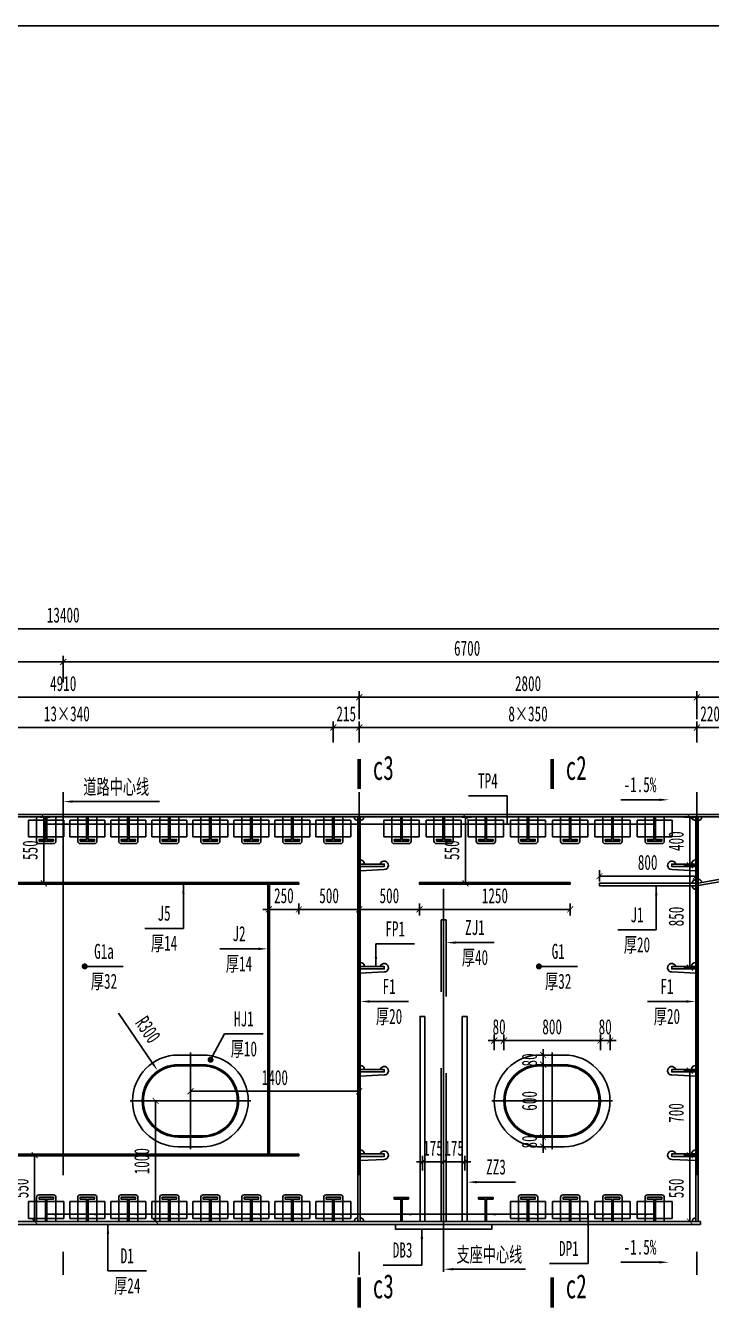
# Model space of a CAD drawing. Extents: x -149716 to 104715, y -26828 to 33500.
# Drawn here: x 57545 to 63230, y 7733 to 18432 of the extents above; entities that cross this region are included whole.
import ezdxf
from ezdxf.enums import TextEntityAlignment as Align

# ---------------------------------------------------------------- set-up
doc = ezdxf.new("R2010")
doc.units = 0
doc.header["$LTSCALE"] = 1000
doc.linetypes.add('CENTER', pattern=[50.8, 31.75, -6.35, 6.35, -6.35])
doc.linetypes.add('DASHED', pattern=[19.05, 12.7, -6.35])
doc.layers.get('0').update_dxf_attribs({"linetype": 'CONTINUOUS'})
doc.layers.get('Defpoints').update_dxf_attribs({"color": 250, "linetype": 'CONTINUOUS'})
doc.layers.add('01', color=1, linetype='CONTINUOUS', lineweight=25)
for name, color, linetype in [('02', 2, 'CONTINUOUS'), ('03', 3, 'DASHED'), ('04', 4, 'CONTINUOUS'), ('06', 6, 'CENTER'), ('07', 7, 'CONTINUOUS')]:
    doc.layers.add(name, color=color, linetype=linetype)
doc.styles.add('仿宋', font='simfang.ttf', dxfattribs={"width": 0.64})
doc.dimstyles.new('1：50', dxfattribs={"dimscale": 50, "dimtxt": 2.5, "dimasz": 1, "dimexe": 1, "dimexo": 0, "dimgap": 1, "dimtad": 1, "dimdec": 1, "dimdsep": 46, "dimtxsty": '仿宋', "dimblk": 'ARCHTICK', "dimcen": 0, "dimclrd": 256, "dimclre": 256, "dimclrt": 256, "dimazin": 2, "dimtfac": 1, "dimtdec": 1, "dimtix": 1, "dimtmove": 2, "dimatfit": 3, "dimfxl": 1, "dimtvp": 0.8, "dimtolj": 1, "dimtzin": 0, "dimlwd": -1, "dimlwe": -1, "dimarcsym": 0})

# ---------------------------------------------------------------- blocks, each defined once
blk = doc.blocks.new('_ArchTick')
at = {"color": 0, "linetype": 'ByBlock', "const_width": 0.15}
blk.add_lwpolyline([(-0.5, -0.5), (0.5, 0.5)], dxfattribs=at)
blk = doc.blocks.new('*D133')
at = {"layer": '04', "transparency": 16777216}
for p, q in [((111328, 159793), (111258, 159793)), ((111308, 159793), (111308, 159843)), ((111308, 159793), (111308, 159713)), ((111328, 159713), (111258, 159713)), ((111308, 159713), (111308, 159663))]:
    blk.add_line(p, q, dxfattribs=at)
at = {"layer": 'Defpoints', "color": 0, "transparency": 16777216}
for p in [(111328, 159793), (111308, 159713), (111328, 159713)]:
    blk.add_point(p, dxfattribs=at)
at = {"layer": '04', "transparency": 16777216, "xscale": 50, "yscale": 50, "zscale": 50}
for p, rotation in [((111308, 159793), 270), ((111308, 159713), 90)]:
    blk.add_blockref('_ArchTick', p, dxfattribs=dict(at, rotation=rotation))
at = {"layer": '04', "transparency": 16777216, "insert": (111195, 159753), "char_height": 125, "attachment_point": 5, "rotation": 90, "style": '仿宋'}
blk.add_mtext('\\A1;80', dxfattribs=at)
blk = doc.blocks.new('*D134')
at = {"layer": '04', "transparency": 16777216}
for p, q in [((111328, 159713), (111258, 159713)), ((111308, 159713), (111308, 159113)), ((111328, 159113), (111258, 159113))]:
    blk.add_line(p, q, dxfattribs=at)
at = {"layer": 'Defpoints', "color": 0, "transparency": 16777216}
for p in [(111328, 159713), (111308, 159113), (111328, 159113)]:
    blk.add_point(p, dxfattribs=at)
at = {"layer": '04', "transparency": 16777216, "xscale": 50, "yscale": 50, "zscale": 50}
for p, rotation in [((111308, 159713), 90), ((111308, 159113), 270)]:
    blk.add_blockref('_ArchTick', p, dxfattribs=dict(at, rotation=rotation))
at = {"layer": '04', "transparency": 16777216, "insert": (111195, 159413), "char_height": 125, "attachment_point": 5, "rotation": 90, "style": '仿宋'}
blk.add_mtext('\\A1;600', dxfattribs=at)
blk = doc.blocks.new('*D135')
at = {"layer": '04', "transparency": 16777216}
for p, q in [((111328, 159113), (111258, 159113)), ((111308, 159113), (111308, 159163)), ((111308, 159033), (111308, 159113)), ((111328, 159033), (111258, 159033)), ((111308, 159033), (111308, 158983))]:
    blk.add_line(p, q, dxfattribs=at)
at = {"layer": 'Defpoints', "color": 0, "transparency": 16777216}
for p in [(111308, 159113), (111328, 159113), (111328, 159033)]:
    blk.add_point(p, dxfattribs=at)
at = {"layer": '04', "transparency": 16777216, "xscale": 50, "yscale": 50, "zscale": 50}
for p, rotation in [((111308, 159113), 270), ((111308, 159033), 90)]:
    blk.add_blockref('_ArchTick', p, dxfattribs=dict(at, rotation=rotation))
at = {"layer": '04', "transparency": 16777216, "insert": (111195, 159073), "char_height": 125, "attachment_point": 5, "rotation": 90, "style": '仿宋'}
blk.add_mtext('\\A1;80', dxfattribs=at)
blk = doc.blocks.new('*D136')
at = {"layer": '04', "transparency": 16777216}
for p, q in [((110903, 159835), (110903, 159963)), ((110983, 159835), (110983, 159963)), ((110903, 159913), (110853, 159913)), ((110903, 159913), (110983, 159913)), ((110983, 159913), (111033, 159913))]:
    blk.add_line(p, q, dxfattribs=at)
at = {"layer": 'Defpoints', "color": 0, "transparency": 16777216}
for p in [(110983, 159913), (110903, 159835), (110983, 159835)]:
    blk.add_point(p, dxfattribs=at)
at = {"layer": '04', "transparency": 16777216, "xscale": 50, "yscale": 50, "zscale": 50}
blk.add_blockref('_ArchTick', (110903, 159913), dxfattribs=at)
at = {"layer": '04', "transparency": 16777216, "xscale": 50, "yscale": 50, "zscale": 50, "rotation": 180}
blk.add_blockref('_ArchTick', (110983, 159913), dxfattribs=at)
at = {"layer": '04', "transparency": 16777216, "insert": (110943, 160027), "char_height": 125, "attachment_point": 5, "style": '仿宋'}
blk.add_mtext('\\A1;80', dxfattribs=at)
blk = doc.blocks.new('*D137')
at = {"layer": '04', "transparency": 16777216}
for p, q in [((110983, 159835), (110983, 159963)), ((111783, 159835), (111783, 159963)), ((110983, 159913), (111783, 159913))]:
    blk.add_line(p, q, dxfattribs=at)
at = {"layer": 'Defpoints', "color": 0, "transparency": 16777216}
for p in [(111783, 159913), (110983, 159835), (111783, 159835)]:
    blk.add_point(p, dxfattribs=at)
at = {"layer": '04', "transparency": 16777216, "xscale": 50, "yscale": 50, "zscale": 50, "rotation": 180}
blk.add_blockref('_ArchTick', (110983, 159913), dxfattribs=at)
at = {"layer": '04', "transparency": 16777216, "xscale": 50, "yscale": 50, "zscale": 50}
blk.add_blockref('_ArchTick', (111783, 159913), dxfattribs=at)
at = {"layer": '04', "transparency": 16777216, "insert": (111383, 160027), "char_height": 125, "attachment_point": 5, "style": '仿宋'}
blk.add_mtext('\\A1;800', dxfattribs=at)
blk = doc.blocks.new('*D138')
at = {"layer": '04', "transparency": 16777216}
for p, q in [((111783, 159835), (111783, 159963)), ((111863, 159835), (111863, 159963)), ((111783, 159913), (111733, 159913)), ((111863, 159913), (111783, 159913)), ((111863, 159913), (111913, 159913))]:
    blk.add_line(p, q, dxfattribs=at)
at = {"layer": 'Defpoints', "color": 0, "transparency": 16777216}
for p in [(111783, 159913), (111783, 159835), (111863, 159835)]:
    blk.add_point(p, dxfattribs=at)
at = {"layer": '04', "transparency": 16777216, "xscale": 50, "yscale": 50, "zscale": 50}
blk.add_blockref('_ArchTick', (111783, 159913), dxfattribs=at)
at = {"layer": '04', "transparency": 16777216, "xscale": 50, "yscale": 50, "zscale": 50, "rotation": 180}
blk.add_blockref('_ArchTick', (111863, 159913), dxfattribs=at)
at = {"layer": '04', "transparency": 16777216, "insert": (111823, 160027), "char_height": 125, "attachment_point": 5, "style": '仿宋'}
blk.add_mtext('\\A1;80', dxfattribs=at)
blk = doc.blocks.new('*D140')
at = {"layer": '04', "transparency": 16777216}
for p, q in [((100628, 163194), (100628, 163377)), ((114028, 163194), (114028, 163377)), ((100628, 163327), (114028, 163327))]:
    blk.add_line(p, q, dxfattribs=at)
at = {"layer": 'Defpoints', "color": 0, "transparency": 16777216}
for p in [(114028, 163327), (100628, 163194), (114028, 163194)]:
    blk.add_point(p, dxfattribs=at)
at = {"layer": '04', "transparency": 16777216, "xscale": 50, "yscale": 50, "zscale": 50, "rotation": 180}
blk.add_blockref('_ArchTick', (100628, 163327), dxfattribs=at)
at = {"layer": '04', "transparency": 16777216, "xscale": 50, "yscale": 50, "zscale": 50}
blk.add_blockref('_ArchTick', (114028, 163327), dxfattribs=at)
at = {"layer": '04', "transparency": 16777216, "insert": (107328, 163441), "char_height": 125, "attachment_point": 5, "style": '仿宋'}
blk.add_mtext('\\A1;13400', dxfattribs=at)
blk = doc.blocks.new('*D141')
at = {"layer": '04', "transparency": 16777216}
for p, q in [((100628, 162881), (100628, 163103)), ((107328, 162881), (107328, 163103)), ((107328, 163053), (100628, 163053))]:
    blk.add_line(p, q, dxfattribs=at)
at = {"layer": 'Defpoints', "color": 0, "transparency": 16777216}
for p in [(100628, 163053), (100628, 162881), (107328, 162881)]:
    blk.add_point(p, dxfattribs=at)
at = {"layer": '04', "transparency": 16777216, "xscale": 50, "yscale": 50, "zscale": 50, "rotation": 180}
blk.add_blockref('_ArchTick', (100628, 163053), dxfattribs=at)
at = {"layer": '04', "transparency": 16777216, "xscale": 50, "yscale": 50, "zscale": 50}
blk.add_blockref('_ArchTick', (107328, 163053), dxfattribs=at)
at = {"layer": '04', "transparency": 16777216, "insert": (103978, 163166), "char_height": 125, "attachment_point": 5, "style": '仿宋'}
blk.add_mtext('\\A1;6700', dxfattribs=at)
blk = doc.blocks.new('*D153')
at = {"layer": '04', "transparency": 16777216}
for p, q in [((104873, 162577), (104873, 162810)), ((104873, 162760), (109783, 162760)), ((109783, 162577), (109783, 162810))]:
    blk.add_line(p, q, dxfattribs=at)
at = {"layer": 'Defpoints', "color": 0, "transparency": 16777216}
for p in [(109783, 162760), (104873, 162577), (109783, 162577)]:
    blk.add_point(p, dxfattribs=at)
at = {"layer": '04', "transparency": 16777216, "xscale": 50, "yscale": 50, "zscale": 50, "rotation": 180}
blk.add_blockref('_ArchTick', (104873, 162760), dxfattribs=at)
at = {"layer": '04', "transparency": 16777216, "xscale": 50, "yscale": 50, "zscale": 50}
blk.add_blockref('_ArchTick', (109783, 162760), dxfattribs=at)
at = {"layer": '04', "transparency": 16777216, "insert": (107328, 162873), "char_height": 125, "attachment_point": 5, "style": '仿宋'}
blk.add_mtext('\\A1;4910', dxfattribs=at)
blk = doc.blocks.new('*D161')
at = {"layer": '04', "transparency": 16777216}
for p, q in [((108204, 159413), (108044, 159413)), ((108094, 159413), (108094, 158413)), ((108204, 158413), (108044, 158413))]:
    blk.add_line(p, q, dxfattribs=at)
at = {"layer": 'Defpoints', "color": 0, "transparency": 16777216}
for p in [(108204, 159413), (108094, 158413), (108204, 158413)]:
    blk.add_point(p, dxfattribs=at)
at = {"layer": '04', "transparency": 16777216, "xscale": 50, "yscale": 50, "zscale": 50}
for p, rotation in [((108094, 159413), 90), ((108094, 158413), 270)]:
    blk.add_blockref('_ArchTick', p, dxfattribs=dict(at, rotation=rotation))
at = {"layer": '04', "transparency": 16777216, "insert": (107980, 158913), "char_height": 125, "attachment_point": 5, "rotation": 90, "style": '仿宋'}
blk.add_mtext('\\A1;1000', dxfattribs=at)
blk = doc.blocks.new('*D165')
at = {"layer": '04', "transparency": 16777216}
for p, q in [((108383, 159437), (108383, 159543)), ((109783, 159437), (109783, 159543)), ((109783, 159493), (108383, 159493))]:
    blk.add_line(p, q, dxfattribs=at)
at = {"layer": 'Defpoints', "color": 0, "transparency": 16777216}
for p in [(108383, 159493), (108383, 159437), (109783, 159437)]:
    blk.add_point(p, dxfattribs=at)
at = {"layer": '04', "transparency": 16777216, "xscale": 50, "yscale": 50, "zscale": 50, "rotation": 180}
blk.add_blockref('_ArchTick', (108383, 159493), dxfattribs=at)
at = {"layer": '04', "transparency": 16777216, "xscale": 50, "yscale": 50, "zscale": 50}
blk.add_blockref('_ArchTick', (109783, 159493), dxfattribs=at)
at = {"layer": '04', "transparency": 16777216, "insert": (109083, 159606), "char_height": 125, "attachment_point": 5, "style": '仿宋'}
blk.add_mtext('\\A1;1400', dxfattribs=at)
blk = doc.blocks.new('底板T肋带过焊孔')
at = {"layer": '01'}
for p, q in [((46723, 157698), (46723, 157733)), ((46863, 157753), (46743, 157753)), ((46883, 157698), (46883, 157733)), ((46797, 157698), (46657, 157698)), ((46657, 157558), (46657, 157698)), ((46949, 157698), (46809, 157698)), ((46949, 157558), (46949, 157698)), ((46797, 157558), (46657, 157558)), ((46723, 157533), (46723, 157558)), ((46949, 157558), (46809, 157558)), ((46883, 157533), (46883, 157558))]:
    blk.add_line(p, q, dxfattribs=at)
for centre, start, end in [((46743, 157733), 90, 180), ((46863, 157733), 0, 90)]:
    blk.add_arc(centre, 20, start, end, dxfattribs=at)
at = {"layer": '02'}
blk.add_lwpolyline([(46809, 157533), (46797, 157533), (46797, 157719), (46743, 157719), (46743, 157733), (46863, 157733), (46863, 157719), (46809, 157719)], close=True, dxfattribs=at)
at = {"layer": '03', "ltscale": 0.1}
for p, q in [((46723, 157558), (46723, 157698)), ((46883, 157558), (46883, 157698))]:
    blk.add_line(p, q, dxfattribs=at)
blk = doc.blocks.new('*D111')
at = {"layer": '04', "transparency": 16777216}
for p, q in [((109783, 162577), (109783, 162810)), ((112583, 162760), (109783, 162760)), ((112583, 162577), (112583, 162810))]:
    blk.add_line(p, q, dxfattribs=at)
at = {"layer": 'Defpoints', "color": 0, "transparency": 16777216}
for p in [(109783, 162760), (109783, 162577), (112583, 162577)]:
    blk.add_point(p, dxfattribs=at)
at = {"layer": '04', "transparency": 16777216, "xscale": 50, "yscale": 50, "zscale": 50, "rotation": 180}
blk.add_blockref('_ArchTick', (109783, 162760), dxfattribs=at)
at = {"layer": '04', "transparency": 16777216, "xscale": 50, "yscale": 50, "zscale": 50}
blk.add_blockref('_ArchTick', (112583, 162760), dxfattribs=at)
at = {"layer": '04', "transparency": 16777216, "insert": (111183, 162873), "char_height": 125, "attachment_point": 5, "style": '仿宋'}
blk.add_mtext('\\A1;2800', dxfattribs=at)
blk = doc.blocks.new('*D112')
at = {"layer": '04', "transparency": 16777216}
for p, q in [((107328, 162881), (107328, 163103)), ((114028, 162881), (114028, 163103)), ((107328, 163053), (114028, 163053))]:
    blk.add_line(p, q, dxfattribs=at)
at = {"layer": 'Defpoints', "color": 0, "transparency": 16777216}
for p in [(114028, 163053), (107328, 162881), (114028, 162881)]:
    blk.add_point(p, dxfattribs=at)
at = {"layer": '04', "transparency": 16777216, "xscale": 50, "yscale": 50, "zscale": 50, "rotation": 180}
blk.add_blockref('_ArchTick', (107328, 163053), dxfattribs=at)
at = {"layer": '04', "transparency": 16777216, "xscale": 50, "yscale": 50, "zscale": 50}
blk.add_blockref('_ArchTick', (114028, 163053), dxfattribs=at)
at = {"layer": '04', "transparency": 16777216, "insert": (110678, 163166), "char_height": 125, "attachment_point": 5, "style": '仿宋'}
blk.add_mtext('\\A1;6700', dxfattribs=at)
blk = doc.blocks.new('板肋带过焊孔')
at = {"layer": '01'}
blk.add_line((50818, 161172), (50618, 161182), dxfattribs=at)
for centre, start, end in [((50618, 161217), 16.6015, 270), ((50818, 161227), 90, 180)]:
    blk.add_arc(centre, 35, start, end, dxfattribs=at)
at = {"layer": '02'}
blk.add_lwpolyline([(50818, 161227), (50618, 161227), (50618, 161207), (50818, 161207)], close=True, dxfattribs=at)
blk = doc.blocks.new('*D116')
at = {"layer": '04', "transparency": 16777216}
for p, q in [((112583, 162384), (112583, 162559)), ((112803, 162384), (112803, 162559)), ((112583, 162509), (112533, 162509)), ((112583, 162509), (112803, 162509)), ((112803, 162509), (112853, 162509))]:
    blk.add_line(p, q, dxfattribs=at)
at = {"layer": 'Defpoints', "color": 0, "transparency": 16777216}
for p in [(112803, 162509), (112583, 162384), (112803, 162384)]:
    blk.add_point(p, dxfattribs=at)
at = {"layer": '04', "transparency": 16777216, "xscale": 50, "yscale": 50, "zscale": 50}
blk.add_blockref('_ArchTick', (112583, 162509), dxfattribs=at)
at = {"layer": '04', "transparency": 16777216, "xscale": 50, "yscale": 50, "zscale": 50, "rotation": 180}
blk.add_blockref('_ArchTick', (112803, 162509), dxfattribs=at)
at = {"layer": '04', "transparency": 16777216, "insert": (112693, 162622), "char_height": 125, "attachment_point": 5, "style": '仿宋'}
blk.add_mtext('\\A1;220', dxfattribs=at)
blk = doc.blocks.new('*D119')
at = {"layer": '04', "transparency": 16777216}
for p, q in [((112583, 162577), (112583, 162810)), ((112583, 162760), (114028, 162760)), ((114028, 162577), (114028, 162810))]:
    blk.add_line(p, q, dxfattribs=at)
at = {"layer": 'Defpoints', "color": 0, "transparency": 16777216}
for p in [(114028, 162760), (112583, 162577), (114028, 162577)]:
    blk.add_point(p, dxfattribs=at)
at = {"layer": '04', "transparency": 16777216, "xscale": 50, "yscale": 50, "zscale": 50, "rotation": 180}
blk.add_blockref('_ArchTick', (112583, 162760), dxfattribs=at)
at = {"layer": '04', "transparency": 16777216, "xscale": 50, "yscale": 50, "zscale": 50}
blk.add_blockref('_ArchTick', (114028, 162760), dxfattribs=at)
at = {"layer": '04', "transparency": 16777216, "insert": (113305, 162873), "char_height": 125, "attachment_point": 5, "style": '仿宋'}
blk.add_mtext('\\A1;1445', dxfattribs=at)
blk = doc.blocks.new('*D123')
at = {"layer": '04', "transparency": 16777216}
for p, q in [((110637, 161767), (110714, 161767)), ((110664, 161767), (110664, 161217)), ((110637, 161217), (110714, 161217))]:
    blk.add_line(p, q, dxfattribs=at)
at = {"layer": 'Defpoints', "color": 0, "transparency": 16777216}
for p in [(110637, 161767), (110637, 161217), (110664, 161217)]:
    blk.add_point(p, dxfattribs=at)
at = {"layer": '04', "transparency": 16777216, "xscale": 50, "yscale": 50, "zscale": 50}
for p, rotation in [((110664, 161767), 90), ((110664, 161217), 270)]:
    blk.add_blockref('_ArchTick', p, dxfattribs=dict(at, rotation=rotation))
at = {"layer": '04', "transparency": 16777216, "insert": (110551, 161492), "char_height": 125, "attachment_point": 5, "rotation": 90, "style": '仿宋'}
blk.add_mtext('\\A1;550', dxfattribs=at)
blk = doc.blocks.new('*D124')
at = {"layer": '04', "transparency": 16777216}
for p, q in [((109283, 160961), (109283, 161051)), ((109783, 160961), (109783, 161051)), ((109283, 161001), (109783, 161001))]:
    blk.add_line(p, q, dxfattribs=at)
at = {"layer": 'Defpoints', "color": 0, "transparency": 16777216}
for p in [(109283, 160961), (109783, 161001), (109783, 160961)]:
    blk.add_point(p, dxfattribs=at)
at = {"layer": '04', "transparency": 16777216, "xscale": 50, "yscale": 50, "zscale": 50, "rotation": 180}
blk.add_blockref('_ArchTick', (109283, 161001), dxfattribs=at)
at = {"layer": '04', "transparency": 16777216, "xscale": 50, "yscale": 50, "zscale": 50}
blk.add_blockref('_ArchTick', (109783, 161001), dxfattribs=at)
at = {"layer": '04', "transparency": 16777216, "insert": (109533, 161114), "char_height": 125, "attachment_point": 5, "style": '仿宋'}
blk.add_mtext('\\A1;500', dxfattribs=at)
blk = doc.blocks.new('*D125')
at = {"layer": '04', "transparency": 16777216}
for p, q in [((109033, 160961), (109033, 161051)), ((109283, 160961), (109283, 161051)), ((109033, 161001), (108983, 161001)), ((109283, 161001), (109033, 161001)), ((109283, 161001), (109333, 161001))]:
    blk.add_line(p, q, dxfattribs=at)
at = {"layer": 'Defpoints', "color": 0, "transparency": 16777216}
for p in [(109033, 161001), (109033, 160961), (109283, 160961)]:
    blk.add_point(p, dxfattribs=at)
at = {"layer": '04', "transparency": 16777216, "xscale": 50, "yscale": 50, "zscale": 50}
blk.add_blockref('_ArchTick', (109033, 161001), dxfattribs=at)
at = {"layer": '04', "transparency": 16777216, "xscale": 50, "yscale": 50, "zscale": 50, "rotation": 180}
blk.add_blockref('_ArchTick', (109283, 161001), dxfattribs=at)
at = {"layer": '04', "transparency": 16777216, "insert": (109158, 161114), "char_height": 125, "attachment_point": 5, "style": '仿宋'}
blk.add_mtext('\\A1;250', dxfattribs=at)
blk = doc.blocks.new('*D126')
at = {"layer": '04', "transparency": 16777216}
for p, q in [((111775, 161232), (111775, 161326)), ((112575, 161276), (111775, 161276)), ((112575, 161232), (112575, 161326))]:
    blk.add_line(p, q, dxfattribs=at)
at = {"layer": 'Defpoints', "color": 0, "transparency": 16777216}
for p in [(111775, 161276), (111775, 161232), (112575, 161232)]:
    blk.add_point(p, dxfattribs=at)
at = {"layer": '04', "transparency": 16777216, "xscale": 50, "yscale": 50, "zscale": 50, "rotation": 180}
blk.add_blockref('_ArchTick', (111775, 161276), dxfattribs=at)
at = {"layer": '04', "transparency": 16777216, "xscale": 50, "yscale": 50, "zscale": 50}
blk.add_blockref('_ArchTick', (112575, 161276), dxfattribs=at)
at = {"layer": '04', "transparency": 16777216, "insert": (112175, 161390), "char_height": 125, "attachment_point": 5, "style": '仿宋'}
blk.add_mtext('\\A1;800', dxfattribs=at)
blk = doc.blocks.new('*D127')
at = {"layer": '04', "transparency": 16777216}
for p, q in [((109783, 160961), (109783, 161051)), ((110283, 160961), (110283, 161051)), ((110283, 161001), (109783, 161001))]:
    blk.add_line(p, q, dxfattribs=at)
at = {"layer": 'Defpoints', "color": 0, "transparency": 16777216}
for p in [(109783, 161001), (109783, 160961), (110283, 160961)]:
    blk.add_point(p, dxfattribs=at)
at = {"layer": '04', "transparency": 16777216, "xscale": 50, "yscale": 50, "zscale": 50, "rotation": 180}
blk.add_blockref('_ArchTick', (109783, 161001), dxfattribs=at)
at = {"layer": '04', "transparency": 16777216, "xscale": 50, "yscale": 50, "zscale": 50}
blk.add_blockref('_ArchTick', (110283, 161001), dxfattribs=at)
at = {"layer": '04', "transparency": 16777216, "insert": (110033, 161114), "char_height": 125, "attachment_point": 5, "style": '仿宋'}
blk.add_mtext('\\A1;500', dxfattribs=at)
blk = doc.blocks.new('*D128')
at = {"layer": '04', "transparency": 16777216}
for p, q in [((110283, 161051), (110283, 160951)), ((111533, 161051), (111533, 160951)), ((110283, 161001), (111533, 161001))]:
    blk.add_line(p, q, dxfattribs=at)
at = {"layer": 'Defpoints', "color": 0, "transparency": 16777216}
for p in [(110283, 161051), (111533, 161051), (111533, 161001)]:
    blk.add_point(p, dxfattribs=at)
at = {"layer": '04', "transparency": 16777216, "xscale": 50, "yscale": 50, "zscale": 50, "rotation": 180}
blk.add_blockref('_ArchTick', (110283, 161001), dxfattribs=at)
at = {"layer": '04', "transparency": 16777216, "xscale": 50, "yscale": 50, "zscale": 50}
blk.add_blockref('_ArchTick', (111533, 161001), dxfattribs=at)
at = {"layer": '04', "transparency": 16777216, "insert": (110908, 161114), "char_height": 125, "attachment_point": 5, "style": '仿宋'}
blk.add_mtext('\\A1;1250', dxfattribs=at)
blk = doc.blocks.new('*D129')
at = {"layer": '04', "transparency": 16777216}
for p, q in [((112567, 161767), (112475, 161767)), ((112525, 161767), (112525, 161367)), ((112567, 161367), (112475, 161367))]:
    blk.add_line(p, q, dxfattribs=at)
at = {"layer": 'Defpoints', "color": 0, "transparency": 16777216}
for p in [(112567, 161767), (112525, 161367), (112567, 161367)]:
    blk.add_point(p, dxfattribs=at)
at = {"layer": '04', "transparency": 16777216, "xscale": 50, "yscale": 50, "zscale": 50}
for p, rotation in [((112525, 161767), 90), ((112525, 161367), 270)]:
    blk.add_blockref('_ArchTick', p, dxfattribs=dict(at, rotation=rotation))
at = {"layer": '04', "transparency": 16777216, "insert": (112412, 161567), "char_height": 125, "attachment_point": 5, "rotation": 90, "style": '仿宋'}
blk.add_mtext('\\A1;400', dxfattribs=at)
blk = doc.blocks.new('*D130')
at = {"layer": '04', "transparency": 16777216}
for p, q in [((112567, 161367), (112475, 161367)), ((112525, 161367), (112525, 160517)), ((112567, 160517), (112475, 160517))]:
    blk.add_line(p, q, dxfattribs=at)
at = {"layer": 'Defpoints', "color": 0, "transparency": 16777216}
for p in [(112567, 161367), (112525, 160517), (112567, 160517)]:
    blk.add_point(p, dxfattribs=at)
at = {"layer": '04', "transparency": 16777216, "xscale": 50, "yscale": 50, "zscale": 50}
for p, rotation in [((112525, 161367), 90), ((112525, 160517), 270)]:
    blk.add_blockref('_ArchTick', p, dxfattribs=dict(at, rotation=rotation))
at = {"layer": '04', "transparency": 16777216, "insert": (112412, 160942), "char_height": 125, "attachment_point": 5, "rotation": 90, "style": '仿宋'}
blk.add_mtext('\\A1;850', dxfattribs=at)
blk = doc.blocks.new('*D131')
at = {"layer": '04', "transparency": 16777216}
for p, q in [((112567, 158963), (112475, 158963)), ((112525, 158963), (112525, 158413)), ((112567, 158413), (112475, 158413))]:
    blk.add_line(p, q, dxfattribs=at)
at = {"layer": 'Defpoints', "color": 0, "transparency": 16777216}
for p in [(112567, 158963), (112525, 158413), (112567, 158413)]:
    blk.add_point(p, dxfattribs=at)
at = {"layer": '04', "transparency": 16777216, "xscale": 50, "yscale": 50, "zscale": 50}
for p, rotation in [((112525, 158963), 90), ((112525, 158413), 270)]:
    blk.add_blockref('_ArchTick', p, dxfattribs=dict(at, rotation=rotation))
at = {"layer": '04', "transparency": 16777216, "insert": (112412, 158688), "char_height": 125, "attachment_point": 5, "rotation": 90, "style": '仿宋'}
blk.add_mtext('\\A1;550', dxfattribs=at)
blk = doc.blocks.new('*D132')
at = {"layer": '04', "transparency": 16777216}
for p, q in [((112567, 159663), (112475, 159663)), ((112525, 158963), (112525, 159663)), ((112567, 158963), (112475, 158963))]:
    blk.add_line(p, q, dxfattribs=at)
at = {"layer": 'Defpoints', "color": 0, "transparency": 16777216}
for p in [(112525, 159663), (112567, 159663), (112567, 158963)]:
    blk.add_point(p, dxfattribs=at)
at = {"layer": '04', "transparency": 16777216, "xscale": 50, "yscale": 50, "zscale": 50}
for p, rotation in [((112525, 159663), 90), ((112525, 158963), 270)]:
    blk.add_blockref('_ArchTick', p, dxfattribs=dict(at, rotation=rotation))
at = {"layer": '04', "transparency": 16777216, "insert": (112412, 159313), "char_height": 125, "attachment_point": 5, "rotation": 90, "style": '仿宋'}
blk.add_mtext('\\A1;700', dxfattribs=at)
blk = doc.blocks.new('*D106')
at = {"layer": '04', "transparency": 16777216}
for p, q in [((107139, 161767), (107217, 161767)), ((107167, 161767), (107167, 161217)), ((107139, 161217), (107217, 161217))]:
    blk.add_line(p, q, dxfattribs=at)
at = {"layer": 'Defpoints', "color": 0, "transparency": 16777216}
for p in [(107139, 161767), (107139, 161217), (107167, 161217)]:
    blk.add_point(p, dxfattribs=at)
at = {"layer": '04', "transparency": 16777216, "xscale": 50, "yscale": 50, "zscale": 50}
for p, rotation in [((107167, 161767), 90), ((107167, 161217), 270)]:
    blk.add_blockref('_ArchTick', p, dxfattribs=dict(at, rotation=rotation))
at = {"layer": '04', "transparency": 16777216, "insert": (107054, 161492), "char_height": 125, "attachment_point": 5, "rotation": 90, "style": '仿宋'}
blk.add_mtext('\\A1;550', dxfattribs=at)
blk = doc.blocks.new('*D107')
at = {"layer": '04', "transparency": 16777216}
for p, q in [((107063, 158963), (107141, 158963)), ((107091, 158963), (107091, 158413)), ((107063, 158413), (107141, 158413))]:
    blk.add_line(p, q, dxfattribs=at)
at = {"layer": 'Defpoints', "color": 0, "transparency": 16777216}
for p in [(107063, 158963), (107063, 158413), (107091, 158413)]:
    blk.add_point(p, dxfattribs=at)
at = {"layer": '04', "transparency": 16777216, "xscale": 50, "yscale": 50, "zscale": 50}
for p, rotation in [((107091, 158963), 90), ((107091, 158413), 270)]:
    blk.add_blockref('_ArchTick', p, dxfattribs=dict(at, rotation=rotation))
at = {"layer": '04', "transparency": 16777216, "insert": (106978, 158688), "char_height": 125, "attachment_point": 5, "rotation": 90, "style": '仿宋'}
blk.add_mtext('\\A1;550', dxfattribs=at)
blk = doc.blocks.new('*D169')
at = {"layer": '04', "transparency": 16777216}
for p, q in [((109568, 162384), (109568, 162559)), ((109783, 162384), (109783, 162559)), ((109568, 162509), (109518, 162509)), ((109568, 162509), (109783, 162509)), ((109783, 162509), (109833, 162509))]:
    blk.add_line(p, q, dxfattribs=at)
at = {"layer": 'Defpoints', "color": 0, "transparency": 16777216}
for p in [(109783, 162509), (109568, 162384), (109783, 162384)]:
    blk.add_point(p, dxfattribs=at)
at = {"layer": '04', "transparency": 16777216, "xscale": 50, "yscale": 50, "zscale": 50}
blk.add_blockref('_ArchTick', (109568, 162509), dxfattribs=at)
at = {"layer": '04', "transparency": 16777216, "xscale": 50, "yscale": 50, "zscale": 50, "rotation": 180}
blk.add_blockref('_ArchTick', (109783, 162509), dxfattribs=at)
at = {"layer": '04', "transparency": 16777216, "insert": (109675, 162622), "char_height": 125, "attachment_point": 5, "style": '仿宋'}
blk.add_mtext('\\A1;215', dxfattribs=at)
blk = doc.blocks.new('*D170')
at = {"layer": '04', "transparency": 16777216}
for p, q in [((105148, 162384), (105148, 162559)), ((109568, 162384), (109568, 162559)), ((105148, 162509), (109568, 162509))]:
    blk.add_line(p, q, dxfattribs=at)
at = {"layer": 'Defpoints', "color": 0, "transparency": 16777216}
for p in [(109568, 162509), (105148, 162384), (109568, 162384)]:
    blk.add_point(p, dxfattribs=at)
at = {"layer": '04', "transparency": 16777216, "xscale": 50, "yscale": 50, "zscale": 50, "rotation": 180}
blk.add_blockref('_ArchTick', (105148, 162509), dxfattribs=at)
at = {"layer": '04', "transparency": 16777216, "xscale": 50, "yscale": 50, "zscale": 50}
blk.add_blockref('_ArchTick', (109568, 162509), dxfattribs=at)
at = {"layer": '04', "transparency": 16777216, "insert": (107358, 162622), "char_height": 125, "attachment_point": 5, "style": '仿宋'}
blk.add_mtext('\\A1;13×340', dxfattribs=at)
blk = doc.blocks.new('*D171')
at = {"layer": '04', "transparency": 16777216}
for p, q in [((109783, 162384), (109783, 162559)), ((112583, 162384), (112583, 162559)), ((112583, 162509), (109783, 162509))]:
    blk.add_line(p, q, dxfattribs=at)
at = {"layer": 'Defpoints', "color": 0, "transparency": 16777216}
for p in [(109783, 162509), (109783, 162384), (112583, 162384)]:
    blk.add_point(p, dxfattribs=at)
at = {"layer": '04', "transparency": 16777216, "xscale": 50, "yscale": 50, "zscale": 50, "rotation": 180}
blk.add_blockref('_ArchTick', (109783, 162509), dxfattribs=at)
at = {"layer": '04', "transparency": 16777216, "xscale": 50, "yscale": 50, "zscale": 50}
blk.add_blockref('_ArchTick', (112583, 162509), dxfattribs=at)
at = {"layer": '04', "transparency": 16777216, "insert": (111183, 162622), "char_height": 125, "attachment_point": 5, "style": '仿宋'}
blk.add_mtext('\\A1;8×350', dxfattribs=at)
blk = doc.blocks.new('*D175')
at = {"layer": '04', "transparency": 16777216}
for p, q in [((110308, 158908), (110258, 158908)), ((110308, 158837), (110308, 158958)), ((110308, 158908), (110483, 158908)), ((110483, 158837), (110483, 158958)), ((110483, 158908), (110533, 158908))]:
    blk.add_line(p, q, dxfattribs=at)
at = {"layer": 'Defpoints', "color": 0, "transparency": 16777216}
for p in [(110483, 158908), (110308, 158837), (110483, 158837)]:
    blk.add_point(p, dxfattribs=at)
at = {"layer": '04', "transparency": 16777216, "xscale": 50, "yscale": 50, "zscale": 50}
blk.add_blockref('_ArchTick', (110308, 158908), dxfattribs=at)
at = {"layer": '04', "transparency": 16777216, "xscale": 50, "yscale": 50, "zscale": 50, "rotation": 180}
blk.add_blockref('_ArchTick', (110483, 158908), dxfattribs=at)
at = {"layer": '04', "transparency": 16777216, "insert": (110395, 159021), "char_height": 125, "attachment_point": 5, "style": '仿宋'}
blk.add_mtext('\\A1;175', dxfattribs=at)
blk = doc.blocks.new('*D176')
at = {"layer": '04', "transparency": 16777216}
for p, q in [((110483, 158908), (110433, 158908)), ((110483, 158837), (110483, 158958)), ((110483, 158908), (110658, 158908)), ((110658, 158837), (110658, 158958)), ((110658, 158908), (110708, 158908))]:
    blk.add_line(p, q, dxfattribs=at)
at = {"layer": 'Defpoints', "color": 0, "transparency": 16777216}
for p in [(110658, 158908), (110483, 158837), (110658, 158837)]:
    blk.add_point(p, dxfattribs=at)
at = {"layer": '04', "transparency": 16777216, "xscale": 50, "yscale": 50, "zscale": 50}
blk.add_blockref('_ArchTick', (110483, 158908), dxfattribs=at)
at = {"layer": '04', "transparency": 16777216, "xscale": 50, "yscale": 50, "zscale": 50, "rotation": 180}
blk.add_blockref('_ArchTick', (110658, 158908), dxfattribs=at)
at = {"layer": '04', "transparency": 16777216, "insert": (110570, 159021), "char_height": 125, "attachment_point": 5, "style": '仿宋'}
blk.add_mtext('\\A1;175', dxfattribs=at)
blk = doc.blocks.new('A$C6D077BA2')
at = {"layer": '02'}
for p, q in [((7995.15, 6833.36), (1295.15, 6833.36)), ((7995.15, 6813.36), (1295.15, 6813.36)), ((7995.15, 6833.36), (14695.15, 6833.36)), ((7995.15, 6813.36), (14695.15, 6813.36)), ((10438.15, 6813.36), (10438.15, 3459.36)), ((10458.15, 6813.36), (10458.15, 3459.36)), ((13242.15, 6813.36), (13242.15, 3459.36)), ((13262.15, 6813.36), (13262.15, 3459.36)), ((14661.15, 6513.36), (13262.15, 6265.49)), ((14661.15, 6493.05), (13262.15, 6245.18)), ((7995.15, 3459.36), (2710.15, 3459.36)), ((7995.15, 3435.36), (2710.15, 3435.36)), ((7995.15, 3459.36), (13280.15, 3459.36)), ((7995.15, 3435.36), (13280.15, 3435.36)), ((13280.15, 3459.36), (13280.15, 3435.36))]:
    blk.add_line(p, q, dxfattribs=at)
for points in [[(9950.15, 6270.36), (6040.15, 6270.36), (6040.15, 6256.36), (9950.15, 6256.36)], [(9693.15, 6256.36), (9707.15, 6256.36), (9707.15, 4016.36), (9693.15, 4016.36)], [(12200.15, 6270.36), (10950.15, 6270.36), (10950.15, 6256.36), (12200.15, 6256.36)], [(13242.15, 6263.36), (12442.15, 6263.36), (12442.15, 6243.36), (13242.15, 6243.36)], [(10995.15, 5159.36), (10955.15, 5159.36), (10955.15, 3459.36), (10995.15, 3459.36)], [(11345.15, 5159.36), (11305.15, 5159.36), (11305.15, 3459.36), (11345.15, 3459.36)], [(9950.15, 4002.36), (6040.15, 4002.36), (6040.15, 4016.36), (9950.15, 4016.36)], [(10806.15, 3459.36), (10794.15, 3459.36), (10794.15, 3645.36), (10740.15, 3645.36), (10740.15, 3659.36), (10860.15, 3659.36), (10860.15, 3645.36), (10806.15, 3645.36)], [(11506.15, 3459.36), (11494.15, 3459.36), (11494.15, 3645.36), (11440.15, 3645.36), (11440.15, 3659.36), (11560.15, 3659.36), (11560.15, 3645.36), (11506.15, 3645.36)], [(11550.15, 3435.36), (10750.15, 3435.36), (10750.15, 3395.36), (11550.15, 3395.36)]]:
    blk.add_lwpolyline(points, close=True, dxfattribs=at)
for points in [[(9150.15, 4079.36), (8950.15, 4079.36, -1), (8950.15, 4839.36), (9150.15, 4839.36, -1)], [(11950.15, 4079.36), (12150.15, 4079.36, 1), (12150.15, 4839.36), (11950.15, 4839.36, 1)], [(9150.15, 4159.36), (8950.15, 4159.36, -1), (8950.15, 4759.36), (9150.15, 4759.36, -1)], [(9150.15, 4169.36), (8950.15, 4169.36, -1), (8950.15, 4749.36), (9150.15, 4749.36, -1)], [(11950.15, 4159.36), (12150.15, 4159.36, 1), (12150.15, 4759.36), (11950.15, 4759.36, 1)], [(11950.15, 4169.36), (12150.15, 4169.36, 1), (12150.15, 4749.36), (11950.15, 4749.36, 1)]]:
    blk.add_lwpolyline(points, format="xyb", close=True, dxfattribs=at)
for centre, start, end in [((10438.15, 6813.36), 180, 270), ((10458.15, 6813.36), 270, 0), ((13242.15, 6813.36), 180, 270), ((13262.15, 6813.36), 270, 0), ((13242.15, 6263.36), 90, 180), ((13242.15, 6243.36), 180, 270), ((13262.15, 6265.49), 10.047355, 90), ((10438.15, 3459.36), 90, 180), ((10458.15, 3459.36), 0, 90), ((13242.15, 3459.36), 90, 180)]:
    blk.add_arc(centre, 30, start, end, dxfattribs=at)
at = {"layer": '03', "ltscale": 0.1, "flags": 128}
blk.add_lwpolyline([(11130.15, 3459.36), (11170.15, 3459.36), (11170.15, 5959.36), (11130.15, 5959.36)], close=True, dxfattribs=at)
at = {"layer": '06', "ltscale": 0.1}
for p, q in [((7995.15, 7017.74), (7995.15, 3017.74)), ((10450.15, 7017.74), (10450.15, 3017.74)), ((13250.15, 7017.74), (13250.15, 3017.74)), ((11150.15, 6217.74), (11150.15, 3017.74)), ((9050.15, 4859.36), (9050.15, 4059.36)), ((12050.15, 4859.36), (12050.15, 4059.36)), ((8550.15, 4459.36), (9550.15, 4459.36)), ((12550.15, 4459.36), (11550.15, 4459.36))]:
    blk.add_line(p, q, dxfattribs=at)
at = {"layer": '07'}
for p, q in [((11357.23, 6988.4), (11677.23, 6988.4)), ((11677.23, 6988.4), (11677.23, 6754.01)), ((12618.95, 6955.68), (12938.95, 6955.68)), ((8075.15, 6941.14), (8795.15, 6941.14)), ((12894.15, 6754.01), (7861.15, 6754.01)), ((8992.13, 5889.95), (8992.13, 6256.36)), ((12914, 5876.95), (12914, 6243.36)), ((8992.13, 5889.95), (8672.13, 5889.95)), ((12914, 5876.95), (12594, 5876.95)), ((9293.15, 5719.86), (9613.15, 5719.86)), ((10908.81, 5760.6), (10588.81, 5760.6)), ((10588.81, 5573.36), (10588.81, 5760.6)), ((11250.15, 5771.43), (11570.15, 5771.43)), ((8493.62, 5574.36), (8173.62, 5574.36)), ((12260.69, 5574.36), (11940.69, 5574.36)), ((10858.15, 5283.63), (10538.15, 5283.63)), ((12842.15, 5283.63), (13162.15, 5283.63)), ((8735.82, 4773.14), (8454.32, 5186.37)), ((9333.8, 5013.9), (9217.38, 4800.9)), ((9653.8, 5013.9), (9333.8, 5013.9)), ((11745.15, 3785.59), (11425.15, 3785.59)), ((12894.15, 3518.71), (7861.15, 3518.71)), ((8366.48, 3050.14), (8366.48, 3435.36)), ((12349.25, 3110.29), (12349.25, 3518.71)), ((10970.23, 3096.78), (10970.23, 3395.36)), ((12349.25, 3110.29), (12029.25, 3110.29)), ((12618.95, 3121.34), (12938.95, 3121.34)), ((8686.48, 3050.14), (8366.48, 3050.14)), ((10650.23, 3096.78), (10970.23, 3096.78)), ((11230.15, 3063.53), (11830.15, 3063.53))]:
    blk.add_line(p, q, dxfattribs=at)
at = {"layer": '07', "const_width": 30}
for points in [[(10450.15, 7044.16), (10450.15, 7294.16)], [(12050.15, 7044.16), (12050.15, 7294.16)], [(10450.15, 2745.44), (10450.15, 2995.44)], [(12050.15, 2745.44), (12050.15, 2995.44)]]:
    blk.add_lwpolyline(points, dxfattribs=at)
at = {"layer": '07'}
for points in [[(13018.95, 6955.68, 0, 20, 0), (12938.95, 6955.68, 8, 8, 0)], [(7995.15, 6941.14, 0, 20, 0), (8075.15, 6941.14, 8, 8, 0)], [(7861.15, 6754.01, 0, 20, 0), (7941.15, 6754.01, 8, 8, 0)], [(8201.15, 6754.01, 0, 20, 0), (8281.15, 6754.01, 8, 8, 0)], [(8541.15, 6754.01, 0, 20, 0), (8621.15, 6754.01, 8, 8, 0)], [(8881.15, 6754.01, 0, 20, 0), (8961.15, 6754.01, 8, 8, 0)], [(9221.15, 6754.01, 0, 20, 0), (9301.15, 6754.01, 8, 8, 0)], [(9561.15, 6754.01, 0, 20, 0), (9641.15, 6754.01, 8, 8, 0)], [(9901.15, 6754.01, 0, 20, 0), (9981.15, 6754.01, 8, 8, 0)], [(10241.15, 6754.01, 0, 20, 0), (10321.15, 6754.01, 8, 8, 0)], [(10806.15, 6754.01, 0, 20, 0), (10886.15, 6754.01, 8, 8, 0)], [(11156.15, 6754.01, 0, 20, 0), (11236.15, 6754.01, 8, 8, 0)], [(11506.15, 6754.01, 0, 20, 0), (11586.15, 6754.01, 8, 8, 0)], [(11844.15, 6754.01, 0, 20, 0), (11764.15, 6754.01, 8, 8, 0)], [(12194.15, 6754.01, 0, 20, 0), (12114.15, 6754.01, 8, 8, 0)], [(12544.15, 6754.01, 0, 20, 0), (12464.15, 6754.01, 8, 8, 0)], [(12894.15, 6754.01, 0, 20, 0), (12814.15, 6754.01, 8, 8, 0)], [(8992.13, 6256.36, 0, 20, 0), (8992.13, 6176.36, 8, 8, 0)], [(12914, 6243.36, 0, 20, 0), (12914, 6163.36, 8, 8, 0)], [(11170.15, 5771.43, 0, 20, 0), (11250.15, 5771.43, 8, 8, 0)], [(9693.15, 5719.86, 0, 20, 0), (9613.15, 5719.86, 8, 8, 0)], [(8161.12, 5574.36, 25, 25, 1), (8186.12, 5574.36, 25, 25, 1), (8161.12, 5574.36, 0, 0, 0)], [(10588.81, 5573.36, 0, 20, 0), (10588.81, 5653.36, 8, 8, 0)], [(11928.19, 5574.36, 25, 25, 1), (11953.19, 5574.36, 25, 25, 1), (11928.19, 5574.36, 0, 0, 0)], [(10458.15, 5283.63, 0, 20, 0), (10538.15, 5283.63, 8, 8, 0)], [(13242.15, 5283.63, 0, 20, 0), (13162.15, 5283.63, 8, 8, 0)], [(9229.88, 4800.9, 25, 25, 1), (9204.88, 4800.9, 25, 25, 1), (9229.88, 4800.9, 0, 0, 0)], [(8780.85, 4707.03, 0, 20, 0), (8735.82, 4773.14, 0, 0, 0)], [(11345.15, 3785.59, 0, 20, 0), (11425.15, 3785.59, 8, 8, 0)], [(7861.15, 3518.71, 0, 20, 0), (7941.15, 3518.71, 8, 8, 0)], [(8201.15, 3518.71, 0, 20, 0), (8281.15, 3518.71, 8, 8, 0)], [(8366.48, 3435.36, 0, 20, 0), (8366.48, 3355.36, 8, 8, 0)], [(8541.15, 3518.71, 0, 20, 0), (8621.15, 3518.71, 8, 8, 0)], [(8881.15, 3518.71, 0, 20, 0), (8961.15, 3518.71, 8, 8, 0)], [(9221.15, 3518.71, 0, 20, 0), (9301.15, 3518.71, 8, 8, 0)], [(9561.15, 3518.71, 0, 20, 0), (9641.15, 3518.71, 8, 8, 0)], [(9901.15, 3518.71, 0, 20, 0), (9981.15, 3518.71, 8, 8, 0)], [(10241.15, 3518.71, 0, 20, 0), (10321.15, 3518.71, 8, 8, 0)], [(10806.15, 3518.71, 0, 20, 0), (10886.15, 3518.71, 8, 8, 0)], [(11506.15, 3518.71, 0, 20, 0), (11586.15, 3518.71, 8, 8, 0)], [(11856.15, 3518.71, 0, 20, 0), (11936.15, 3518.71, 8, 8, 0)], [(12206.15, 3518.71, 0, 20, 0), (12286.15, 3518.71, 8, 8, 0)], [(12544.15, 3518.71, 0, 20, 0), (12464.15, 3518.71, 8, 8, 0)], [(12894.15, 3518.71, 0, 20, 0), (12814.15, 3518.71, 8, 8, 0)], [(10970.23, 3395.36, 0, 20, 0), (10970.23, 3315.36, 8, 8, 0)], [(13018.95, 3121.34, 0, 20, 0), (12938.95, 3121.34, 8, 8, 0)], [(11150.15, 3063.53, 0, 20, 0), (11230.15, 3063.53, 8, 8, 0)]]:
    blk.add_lwpolyline(points, format="xyseb", dxfattribs=at)
at = {"layer": '02', "rotation": 180}
blk.add_blockref('底板T肋带过焊孔', (54657.78, 164346.04), dxfattribs=at)
at = {"layer": '02', "xscale": -1, "rotation": 180}
for p in [(-38607.48, 164346.04), (-38267.48, 164346.04), (-37927.48, 164346.04), (-37587.48, 164346.04), (-37247.48, 164346.04), (-36907.48, 164346.04), (-36567.48, 164346.04), (-36002.48, 164346.04), (-35652.48, 164346.04), (-35302.48, 164346.04), (-34952.48, 164346.04), (-34602.48, 164346.04), (-34252.48, 164346.04), (-33902.48, 164346.04)]:
    blk.add_blockref('底板T肋带过焊孔', p, dxfattribs=at)
at = {"layer": '02', "xscale": -1}
for name, p in [('板肋带过焊孔', (61275.78, -154804)), ('板肋带过焊孔', (61275.78, -155654)), ('板肋带过焊孔', (61275.78, -156508)), ('板肋带过焊孔', (61275.78, -157208)), ('底板T肋带过焊孔', (54657.78, -154073.32))]:
    blk.add_blockref(name, p, dxfattribs=at)
at = {"layer": '02'}
for name, p in [('板肋带过焊孔', (-37575.48, -154804)), ('板肋带过焊孔', (-37575.48, -155654)), ('板肋带过焊孔', (-37575.48, -156508)), ('板肋带过焊孔', (-37575.48, -157208)), ('底板T肋带过焊孔', (-38607.48, -154073.32)), ('底板T肋带过焊孔', (-38267.48, -154073.32)), ('底板T肋带过焊孔', (-37927.48, -154073.32)), ('底板T肋带过焊孔', (-37587.48, -154073.32)), ('底板T肋带过焊孔', (-37247.48, -154073.32)), ('底板T肋带过焊孔', (-36907.48, -154073.32)), ('底板T肋带过焊孔', (-36567.48, -154073.32)), ('底板T肋带过焊孔', (-34952.48, -154073.32)), ('底板T肋带过焊孔', (-34602.48, -154073.32)), ('底板T肋带过焊孔', (-34252.48, -154073.32)), ('底板T肋带过焊孔', (-33902.48, -154073.32))]:
    blk.add_blockref(name, p, dxfattribs=at)
at = {"layer": '07', "style": '仿宋', "width": 0.64}
for s, height, p in [('c3', 200, (10650.15, 7219.16)), ('c2', 200, (12250.15, 7219.16)), ('TP4', 125, (11517.23, 7113.4)), ('道路中心线', 125, (8435.15, 7066.14)), ('-1.5%%%', 125, (12778.95, 7080.68)), ('J5', 125, (8832.13, 6014.95)), ('J1', 125, (12754, 6001.95)), ('J2', 125, (9453.15, 5844.86)), ('FP1', 125, (10748.81, 5885.6)), ('ZJ1', 125, (11410.15, 5896.43)), ('厚14', 125, (8832.13, 5764.95)), ('厚20', 125, (12754, 5751.95)), ('G1a', 125, (8333.62, 5699.36)), ('厚40', 125, (11410.15, 5646.43)), ('G1', 125, (12100.69, 5699.36)), ('厚14', 125, (9453.15, 5594.86)), ('厚32', 125, (8333.62, 5449.36)), ('F1', 125, (10698.15, 5408.63)), ('厚32', 125, (12100.69, 5449.36)), ('F1', 125, (13002.15, 5408.63)), ('HJ1', 125, (9493.8, 5138.9)), ('厚20', 125, (10698.15, 5158.63)), ('厚20', 125, (13002.15, 5158.63)), ('厚10', 125, (9493.8, 4888.9)), ('ZZ3', 125, (11585.15, 3910.59)), ('D1', 125, (8526.48, 3175.14)), ('DB3', 125, (10810.23, 3221.78)), ('支座中心线', 125, (11530.15, 3188.53)), ('DP1', 125, (12189.25, 3235.29)), ('-1.5%%%', 125, (12778.95, 3246.34)), ('厚24', 125, (8526.48, 2925.14)), ('c3', 200, (10650.15, 2920.44)), ('c2', 200, (12250.15, 2920.44))]:
    blk.add_text(s, height=height, dxfattribs=at).set_placement(p, align=Align.MIDDLE)
blk.add_text('R300', height=125, rotation=304.26323, dxfattribs=at).set_placement((8698.37, 5050.13), align=Align.MIDDLE)
at = {"layer": '04'}
for p1, p2, distance, picture, middle in [((1295.15, 8240.43), (14695.15, 8240.43), 132.94, '*D140', (7995.15, 8486.59)), ((7995.15, 7927.21), (1295.15, 7927.21), -171.69, '*D141', (4645.15, 8212.12)), ((7995.15, 7927.21), (14695.15, 7927.21), 171.69, '*D112', (11345.15, 8212.12)), ((5540.15, 7622.63), (10450.15, 7622.63), 182.9, '*D153', (7995.15, 7918.75)), ((13250.15, 7622.63), (10450.15, 7622.63), -182.9, '*D111', (11850.15, 7918.75)), ((13250.15, 7622.63), (14695.15, 7622.63), 182.9, '*D119', (13972.65, 7918.75)), ((10235.15, 7429.67), (10450.15, 7429.67), 124.85, '*D169', (10342.65, 7667.73)), ((13250.15, 7429.67), (13470.15, 7429.67), 124.85, '*D116', (13360.15, 7667.73)), ((7806.73, 6813.36), (7806.73, 6263.36), 27.53, '*D106', (7721.04, 6538.36)), ((11304.3, 6813.36), (11304.3, 6263.36), 27.53, '*D123', (11218.61, 6538.36)), ((13234.27, 6813.36), (13234.27, 6413.36), -41.74, '*D129', (13079.31, 6613.36)), ((13242.15, 6278.32), (12442.15, 6278.32), -44.01, '*D126', (12842.15, 6435.54)), ((13234.27, 6413.36), (13234.27, 5563.36), -41.74, '*D130', (13079.31, 5988.36)), ((9950.15, 6006.85), (9700.15, 6006.85), -40.11, '*D125', (9825.15, 6160.17)), ((9950.15, 6006.85), (10450.15, 6006.85), 40.11, '*D124', (10200.15, 6160.17)), ((10950.15, 6006.85), (10450.15, 6006.85), -40.11, '*D127', (10700.15, 6160.17)), ((10950.15, 6096.96), (12200.15, 6096.96), -50, '*D128', (11575.15, 6160.17)), ((11570.15, 4881.14), (11650.15, 4881.14), 78.25, '*D136', (11610.15, 5072.61)), ((11650.15, 4881.14), (12450.15, 4881.14), 78.25, '*D137', (12050.15, 5072.61)), ((12530.15, 4881.14), (12450.15, 4881.14), -78.25, '*D138', (12490.15, 5072.61)), ((11995.84, 4839.36), (11995.84, 4759.36), -20.05, '*D133', (11862.57, 4799.36)), ((10450.15, 4483.44), (9050.15, 4483.44), -55.56, '*D165', (9750.15, 4652.21)), ((11995.84, 4759.36), (11995.84, 4159.36), -20.05, '*D134', (11862.57, 4459.36)), ((13234.27, 4009.36), (13234.27, 4709.36), 41.74, '*D132', (13079.31, 4359.36)), ((8871.19, 4459.36), (8871.19, 3459.36), -110.06, '*D161', (8647.92, 3959.36)), ((11995.84, 4079.36), (11995.84, 4159.36), 20.05, '*D135', (11862.57, 4119.36)), ((10975.15, 3882.71), (11150.15, 3882.71), 71.26, '*D175', (11062.65, 4067.18)), ((11150.15, 3882.71), (11325.15, 3882.71), 71.26, '*D176', (11237.65, 4067.18)), ((7730.86, 4009.36), (7730.86, 3459.36), 27.53, '*D107', (7645.17, 3734.36)), ((13234.27, 4009.36), (13234.27, 3459.36), -41.74, '*D131', (13079.31, 3734.36))]:
    dim = blk.add_aligned_dim(p1=p1, p2=p2, distance=distance, dimstyle='1：50', dxfattribs=at)
    dim.commit()
    dim.dimension.update_dxf_attribs({"geometry": picture, "text_midpoint": middle, "insert": (-99332.48, -154954)})
for p1, p2, distance, text, picture, middle in [((5815.15, 7429.67), (10235.15, 7429.67), 124.85, '13×340', '*D170', (8025.15, 7667.73)), ((13250.15, 7429.67), (10450.15, 7429.67), -124.85, '8×350', '*D171', (11850.15, 7667.73))]:
    dim = blk.add_aligned_dim(p1=p1, p2=p2, distance=distance, text=text, dimstyle='1：50', dxfattribs=at)
    dim.commit()
    dim.dimension.update_dxf_attribs({"geometry": picture, "text_midpoint": middle, "insert": (-99332.48, -154954)})

msp = doc.modelspace()

# ---------------------------------------------------------------- linework, layer by layer
msp.add_lwpolyline([(46529.59378, 18431.97349), (104714.84223, 18431.97349), (104714.84223, -15322.37357), (46529.59378, -15322.37357)], close=True)

# ---------------------------------------------------------------- block references
msp.add_blockref('A$C6D077BA2', (49860.18206, 5058.76862))

doc.saveas('drawing.dxf')
